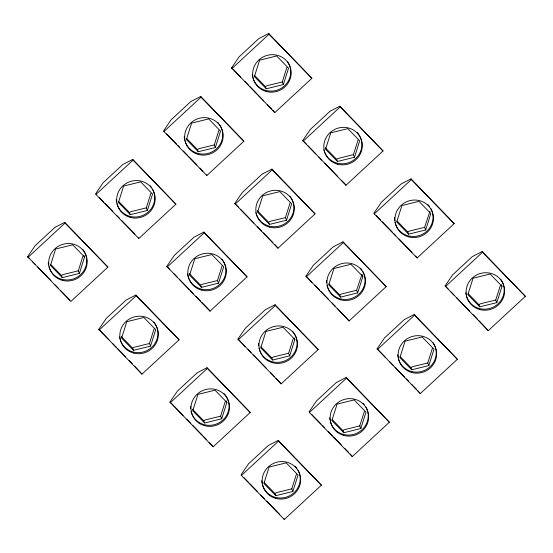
<?xml version="1.0" encoding="UTF-8"?>
<svg xmlns="http://www.w3.org/2000/svg" width="553" height="553" viewBox="0 0 553 553"><rect width="100%" height="100%" fill="white"/><g stroke="black" fill="none" stroke-linecap="round" stroke-linejoin="round"><path stroke-width="0.83" d="M79.383 273.424L84.568 257.021L72.685 244.813L55.618 249.009L50.434 265.412L62.316 277.62L79.383 273.424L78.312 270.811L82.915 256.226M147.375 210.479L152.559 194.075L140.676 181.868L123.609 186.064L118.425 202.467L130.308 214.675L147.375 210.479L146.303 207.859L150.907 193.28M150.54 346.109L155.725 329.699L143.842 317.498L126.775 321.694L121.591 338.097L133.473 350.305L150.54 346.109L149.469 343.489L154.073 328.911M215.366 147.527L220.55 131.123L208.668 118.916L191.601 123.119L186.416 139.522L198.299 151.729L215.366 147.527L214.288 144.914L218.898 130.335M218.532 283.157L223.716 266.753L211.834 254.546L194.767 258.742L189.582 275.152L201.465 287.353L218.532 283.157L217.453 280.544L222.064 265.965M283.357 84.581L288.542 68.178L276.659 55.971L259.592 60.166L254.408 76.57L266.29 88.777L283.357 84.581L282.279 81.968L286.889 67.383M221.698 418.787L226.882 402.384L214.999 390.176L197.933 394.372L192.748 410.775L204.631 422.983L221.698 418.787L220.619 416.174L225.23 401.589M286.523 220.212L291.708 203.808L279.825 191.601L262.758 195.797L257.574 212.2L269.456 224.407L286.523 220.212L285.445 217.599L290.055 203.013M289.689 355.842L294.873 339.438L282.991 327.231L265.924 331.427L260.74 347.83L272.622 360.038L289.689 355.842L288.611 353.229L293.221 338.643M354.508 157.266L359.692 140.863L347.816 128.655L330.749 132.851L325.565 149.255L337.441 161.462L354.508 157.266L353.436 154.653L358.047 140.068M292.848 491.472L298.039 475.068L286.157 462.861L269.09 467.057L263.905 483.46L275.788 495.668L292.848 491.472L291.777 488.859L296.387 474.274M357.673 292.896L362.858 276.493L350.982 264.286L333.915 268.481L328.731 284.885L340.607 297.092L357.673 292.896L356.602 290.277L361.959 274.295M360.839 428.527L366.024 412.123L354.148 399.916L337.081 404.112L331.897 420.515L343.772 432.723L360.839 428.527L359.768 425.907L364.379 411.328M425.665 229.951L430.849 213.541L418.967 201.34L401.907 205.536L396.715 221.94L408.598 234.147L425.665 229.951L424.593 227.331L429.951 211.35M428.831 365.581L434.015 349.171L422.133 336.964L405.072 341.166L399.881 357.57L411.764 369.777L428.831 365.581L427.759 362.962L432.37 348.383M496.822 302.629L502.006 286.226L490.124 274.018L473.057 278.214L467.873 294.618L479.755 306.825L496.822 302.629L495.751 300.016L500.361 285.431M27.65 256.675L35.102 245.732L54.878 227.421L64.736 222.341L107.911 267.12L70.825 301.454L27.65 256.675L29.433 258.507M231.624 67.832L239.076 56.89L258.852 38.579L268.71 33.498L311.878 78.277L274.793 112.612L231.624 67.832L240.555 77.012M98.807 329.353L106.259 318.417L126.036 300.106L135.893 295.019L179.068 339.805L141.983 374.139L98.807 329.353L108.927 339.756M166.799 266.408L174.25 255.465L194.027 237.154L203.884 232.073L247.06 276.853L209.974 311.187L166.799 266.408L169.771 269.47M234.79 203.463L242.242 192.52L262.018 174.209L271.876 169.128L315.044 213.907L277.959 248.242L234.79 203.463L238.357 207.133M302.774 140.517L310.226 129.575L330.01 111.264L339.86 106.183L383.035 150.962L345.95 185.296L302.774 140.517L306.348 144.188M169.965 402.038L177.416 391.095L197.193 372.784L207.05 367.704L250.226 412.483L213.14 446.817L169.965 402.038L183.064 415.497M237.956 339.093L245.408 328.15L265.184 309.839L275.041 304.758L318.21 349.537L281.124 383.872L237.956 339.093L245.097 346.434M305.94 276.147L313.392 265.205L333.176 246.894L343.026 241.813L386.201 286.592L349.116 320.927L305.94 276.147L311.899 282.265M377.098 348.825L384.549 337.89L404.333 319.572L414.183 314.491L457.359 359.277L420.273 393.612L377.098 348.825L385.434 357.39M445.089 285.88L452.541 274.938L472.324 256.627L482.175 251.546L525.35 296.325L488.264 330.659L445.089 285.88L448.068 288.942M27.947 257.408L65.033 223.073L64.736 222.341M95.939 194.456L133.024 160.121L132.727 159.388L122.87 164.476L103.093 182.787L95.641 193.723L95.939 194.456L138.817 238.509L175.902 204.175L132.727 159.388M163.93 131.51L201.016 97.176L200.718 96.443L190.861 101.524L171.084 119.835L163.633 130.778L163.93 131.51L206.808 175.564L243.894 141.222L200.718 96.443M231.921 68.565L269.007 34.231L268.71 33.498M99.105 330.086L136.19 295.751L135.893 295.019M167.096 267.14L204.181 232.806L203.884 232.073M235.087 204.195L272.173 169.861L271.876 169.128M303.079 141.25L340.164 106.916L339.86 106.183M170.262 402.771L207.347 368.436L207.05 367.704M238.253 339.825L275.339 305.491L275.041 304.758M306.244 276.88L343.33 242.539L343.026 241.813M374.236 213.928L411.321 179.594L411.017 178.861L401.167 183.949L381.383 202.26L373.932 213.195L374.236 213.928L417.107 257.981L454.193 223.647L411.017 178.861M241.419 475.456L278.505 441.121L278.207 440.388L268.35 445.469L248.574 463.78L241.122 474.723L241.419 475.456L284.29 519.502L321.376 485.168L278.207 440.388M309.41 412.503L346.496 378.169L346.192 377.436L336.342 382.524L316.558 400.835L309.106 411.778L309.41 412.503L352.282 456.557L389.367 422.222L346.192 377.436M377.402 349.558L414.487 315.224L414.183 314.491M445.393 286.613L482.479 252.279L482.175 251.546M254.691 75.595L265.385 86.579L267.113 85.694L282.279 81.968M186.7 138.54L197.393 149.531L199.121 148.646L214.288 144.914M118.715 201.492L129.409 212.476L131.13 211.592L146.303 207.859M50.724 264.438L61.418 275.422L63.139 274.537L78.312 270.811M325.254 147.672L336.542 159.264L338.27 158.379L353.436 154.653M257.263 210.617L268.551 222.209L270.279 221.324L285.445 217.599M189.271 273.562L200.559 285.161L202.287 284.277L217.453 280.544M121.287 336.507L132.568 348.107L134.296 347.222L149.469 343.489M397.006 220.965L407.699 231.949L409.42 231.064L424.593 227.331M329.014 283.91L339.708 294.894L341.436 294.009L356.602 290.277M261.023 346.855L271.717 357.839L273.445 356.955L288.611 353.229M192.437 409.192L203.725 420.792L205.453 419.907L220.619 416.174M468.163 293.643L478.857 304.634L480.578 303.749L495.751 300.016M400.172 356.588L410.865 367.579L412.586 366.694L427.759 362.962M332.18 419.54L342.874 430.524L344.602 429.64L359.768 425.907M264.189 482.486L274.882 493.47L276.611 492.585L291.777 488.859M482.479 252.279L525.35 296.325M411.321 179.594L454.193 223.647M340.164 106.916L383.035 150.962M269.007 34.231L311.878 78.277M451.048 291.998L454.02 295.06M456.405 297.507L469.504 310.966M473.078 314.636L477.246 318.915M479.029 320.754L488.264 330.659M376.317 215.642L380.485 219.928M382.268 221.76L392.395 232.163M393.584 233.387L395.969 235.834M398.941 238.896L412.047 252.355M415.614 256.025L417.107 257.981M308.139 146.02L315.881 153.976M318.853 157.031L321.832 160.094M324.811 163.149L337.316 175.999M341.484 180.285L345.058 183.955M244.723 81.291L248.297 84.962M250.08 86.8L263.774 100.867M267.348 104.538L271.516 108.823M272.712 110.047L274.793 112.612M414.487 315.224L457.359 359.277M343.33 242.539L386.201 286.592M272.173 169.861L315.044 213.907M201.016 97.176L243.894 141.222M389.602 361.676L393.176 365.346M394.966 367.178L404.492 376.973M406.275 378.805L408.66 381.252M411.639 384.314L416.402 389.208M417.591 390.432L420.273 393.612M314.878 285.32L319.641 290.214M320.83 291.438L328.572 299.394M332.146 303.065L335.118 306.12M337.503 308.567L349.116 320.927M240.742 209.58L253.841 223.039M257.415 226.709L261.583 230.995M263.373 232.827L272.899 242.615M274.682 244.454L277.067 246.901M166.605 133.84L176.732 144.236M177.921 145.46L179.711 147.298M183.278 150.969L187.446 155.248M188.642 156.471L196.979 165.036M199.958 168.098L202.93 171.16M346.496 378.169L389.367 422.222M275.339 305.491L318.21 349.537M204.181 232.806L247.06 276.853M133.024 160.121L175.902 204.175M311.491 414.225L321.017 424.013M322.212 425.236L324.59 427.683M328.164 431.354L332.332 435.633M333.521 436.856L341.263 444.812M344.837 448.483L348.411 452.154M350.194 453.985L352.282 456.557M248.076 349.489L251.055 352.551M253.433 354.998L266.532 368.457M270.707 372.743L274.274 376.413M276.065 378.245L281.124 383.872M173.939 273.749L177.513 277.419M179.303 279.258L189.423 289.654M190.612 290.878L192.997 293.325M195.976 296.387L200.739 301.281M201.928 302.505L209.075 309.846M99.215 197.393L103.978 202.294M105.167 203.518L112.909 211.467M116.483 215.138L119.462 218.2M121.84 220.647L134.939 234.106M278.505 441.121L321.376 485.168M207.347 368.436L250.226 412.483M136.19 295.751L179.068 339.805M65.033 223.073L107.911 267.12M244.094 477.778L248.857 482.672M250.053 483.896L257.193 491.237M260.767 494.907L264.341 498.578M266.726 501.025L279.825 514.49M186.638 419.167L190.806 423.453M192.589 425.285L202.115 435.073M203.31 436.296L206.29 439.359M209.262 442.414L213.14 446.817M112.501 343.427L116.669 347.713M117.858 348.936L125.6 356.885M129.174 360.556L132.153 363.618M134.538 366.065L141.983 374.139M32.413 261.569L35.392 264.624M37.77 267.071L50.876 280.53M55.044 284.816L58.611 288.486M60.401 290.318L69.927 300.113M501.405 284.76L502.006 286.226M478.857 304.634L479.755 306.825M407.699 231.949L408.598 234.147M336.542 159.264L337.441 161.462M345.653 184.564L345.95 185.296M410.865 367.579L411.764 369.777M362.263 275.028L362.858 276.493M265.385 86.579L266.29 88.777M339.708 294.894L340.607 297.092M268.551 222.209L269.456 224.407M277.661 247.509L277.959 248.242M342.874 430.524L343.772 432.723M294.272 337.973L294.873 339.438M197.393 149.531L198.299 151.729M206.504 174.831L206.808 175.564M271.717 357.839L272.622 360.038M200.559 285.161L201.465 287.353M209.67 310.461L209.974 311.187M274.882 493.47L275.788 495.668M283.993 518.769L284.29 519.502M226.281 400.918L226.882 402.384M129.409 212.476L130.308 214.675M138.513 237.776L138.817 238.509M203.725 420.792L204.631 422.983M132.568 348.107L133.473 350.305M83.966 255.555L84.568 257.021M61.418 275.422L62.316 277.62M433.151 342.819A19.362 18.657 -22.3 0 1 424.787 370.303A19.362 18.657 -22.3 0 1 398.367 358.773M398.001 357.197A19.362 18.657 -22.3 0 1 397.711 354.756M362.837 271.523A19.362 18.657 -22.3 0 1 352.461 298.108A19.362 18.657 -22.3 0 1 327.01 285.307M326.616 282.894A19.362 18.657 -22.3 0 1 326.553 280.447M360.487 268.191A19.362 18.657 -22.3 0 1 361.994 270.134M430.828 208.571A19.362 18.657 -22.3 0 1 420.453 235.163A19.362 18.657 -22.3 0 1 395.001 222.361M394.704 220.765A19.362 18.657 -22.3 0 1 394.538 217.495M427.925 204.651A19.362 18.657 -22.3 0 1 429.508 206.518M298.012 470.098A19.362 18.657 -22.3 0 1 288.03 496.532A19.362 18.657 -22.3 0 1 262.392 484.67M262.018 483.094A19.362 18.657 -22.3 0 1 261.735 480.654M295.108 466.172A19.362 18.657 -22.3 0 1 296.691 468.038M294.846 334.468A19.362 18.657 -22.3 0 1 284.477 361.054A19.362 18.657 -22.3 0 1 259.018 348.252M258.624 345.839A19.362 18.657 -22.3 0 1 258.562 343.392M292.496 331.136A19.362 18.657 -22.3 0 1 294.438 333.77M366.003 407.153A19.362 18.657 -22.3 0 1 356.021 433.587A19.362 18.657 -22.3 0 1 330.376 421.718M330.01 420.142A19.362 18.657 -22.3 0 1 329.726 417.709M363.1 403.227A19.362 18.657 -22.3 0 1 364.185 404.443M226.854 397.413A19.362 18.657 -22.3 0 1 216.486 424.006A19.362 18.657 -22.3 0 1 191.034 411.204M190.633 408.785A19.362 18.657 -22.3 0 1 190.571 406.337M223.951 393.494A19.362 18.657 -22.3 0 1 226.454 396.715M500.665 279.203A19.362 18.657 -22.3 0 1 493.158 307.178A19.362 18.657 -22.3 0 1 466.359 295.827M466.158 295.039A19.362 18.657 -22.3 0 1 465.764 292.627M360.044 136.612A19.362 18.657 -22.3 0 1 348.908 162.623A19.362 18.657 -22.3 0 1 323.844 149.676M357.321 132.561A19.362 18.657 -22.3 0 1 359.671 135.893M289.862 196.135A19.362 18.657 -22.3 0 1 282.86 224.753A19.362 18.657 -22.3 0 1 255.852 212.622M221.871 259.081A19.362 18.657 -22.3 0 1 214.101 288.051A19.362 18.657 -22.3 0 1 187.564 273.97M153.879 322.026A19.362 18.657 -22.3 0 1 146.116 350.996A19.362 18.657 -22.3 0 1 119.572 336.922M287.671 61.818A19.362 18.657 -22.3 0 1 279.306 89.309A19.362 18.657 -22.3 0 1 252.894 77.779M252.686 76.991A19.362 18.657 -22.3 0 1 252.292 74.579M219.679 124.771A19.362 18.657 -22.3 0 1 211.315 152.255A19.362 18.657 -22.3 0 1 184.902 140.725M184.702 139.944A19.362 18.657 -22.3 0 1 184.246 136.709M217.619 122.234A19.362 18.657 -22.3 0 1 218.705 123.45M152.531 189.105A19.362 18.657 -22.3 0 1 142.55 215.539A19.362 18.657 -22.3 0 1 116.911 203.67M116.545 202.094A19.362 18.657 -22.3 0 1 116.254 199.654M150.181 185.773A19.362 18.657 -22.3 0 1 151.218 187.045M82.722 249.341A19.362 18.657 -22.3 0 1 76.1 277.779A19.362 18.657 -22.3 0 1 48.92 266.615M48.553 265.046A19.362 18.657 -22.3 0 1 48.263 262.606M411.674 372.473A19.362 18.657 -22.3 0 0 436.165 349.8A19.362 18.657 -22.3 0 0 404.305 340.98A19.362 18.657 -22.3 0 0 411.674 372.473M340.517 299.788A19.362 18.657 -22.3 0 0 365.008 277.115A19.362 18.657 -22.3 0 0 333.148 268.302A19.362 18.657 -22.3 0 0 340.517 299.788M408.508 236.843A19.362 18.657 -22.3 0 0 432.999 214.17A19.362 18.657 -22.3 0 0 401.139 205.35A19.362 18.657 -22.3 0 0 408.508 236.843M275.691 498.364A19.362 18.657 -22.3 0 0 300.182 475.691A19.362 18.657 -22.3 0 0 268.323 466.877A19.362 18.657 -22.3 0 0 275.691 498.364M272.525 362.733A19.362 18.657 -22.3 0 0 297.016 340.06A19.362 18.657 -22.3 0 0 265.157 331.247A19.362 18.657 -22.3 0 0 272.525 362.733M343.683 435.418A19.362 18.657 -22.3 0 0 368.174 412.745A19.362 18.657 -22.3 0 0 336.314 403.932A19.362 18.657 -22.3 0 0 343.683 435.418M204.534 425.679A19.362 18.657 -22.3 0 0 229.025 403.006A19.362 18.657 -22.3 0 0 197.165 394.192A19.362 18.657 -22.3 0 0 204.534 425.679M479.665 309.521A19.362 18.657 -22.3 0 0 504.156 286.848A19.362 18.657 -22.3 0 0 472.297 278.035A19.362 18.657 -22.3 0 0 479.665 309.521M337.351 164.158A19.362 18.657 -22.3 0 0 361.842 141.485A19.362 18.657 -22.3 0 0 329.982 132.672A19.362 18.657 -22.3 0 0 337.351 164.158M269.359 227.103A19.362 18.657 -22.3 0 0 293.85 204.43A19.362 18.657 -22.3 0 0 261.991 195.617A19.362 18.657 -22.3 0 0 269.359 227.103M201.368 290.055A19.362 18.657 -22.3 0 0 225.859 267.382A19.362 18.657 -22.3 0 0 193.999 258.562A19.362 18.657 -22.3 0 0 201.368 290.055M133.377 353.001A19.362 18.657 -22.3 0 0 157.868 330.328A19.362 18.657 -22.3 0 0 126.008 321.507A19.362 18.657 -22.3 0 0 133.377 353.001M266.193 91.473A19.362 18.657 -22.3 0 0 290.684 68.8A19.362 18.657 -22.3 0 0 258.825 59.987A19.362 18.657 -22.3 0 0 266.193 91.473M198.202 154.425A19.362 18.657 -22.3 0 0 222.693 131.752A19.362 18.657 -22.3 0 0 190.833 122.932A19.362 18.657 -22.3 0 0 198.202 154.425M130.211 217.37A19.362 18.657 -22.3 0 0 154.702 194.697A19.362 18.657 -22.3 0 0 122.842 185.877A19.362 18.657 -22.3 0 0 130.211 217.37M62.226 280.316A19.362 18.657 -22.3 0 0 86.71 257.643A19.362 18.657 -22.3 0 0 54.851 248.829A19.362 18.657 -22.3 0 0 62.226 280.316"/></g></svg>
